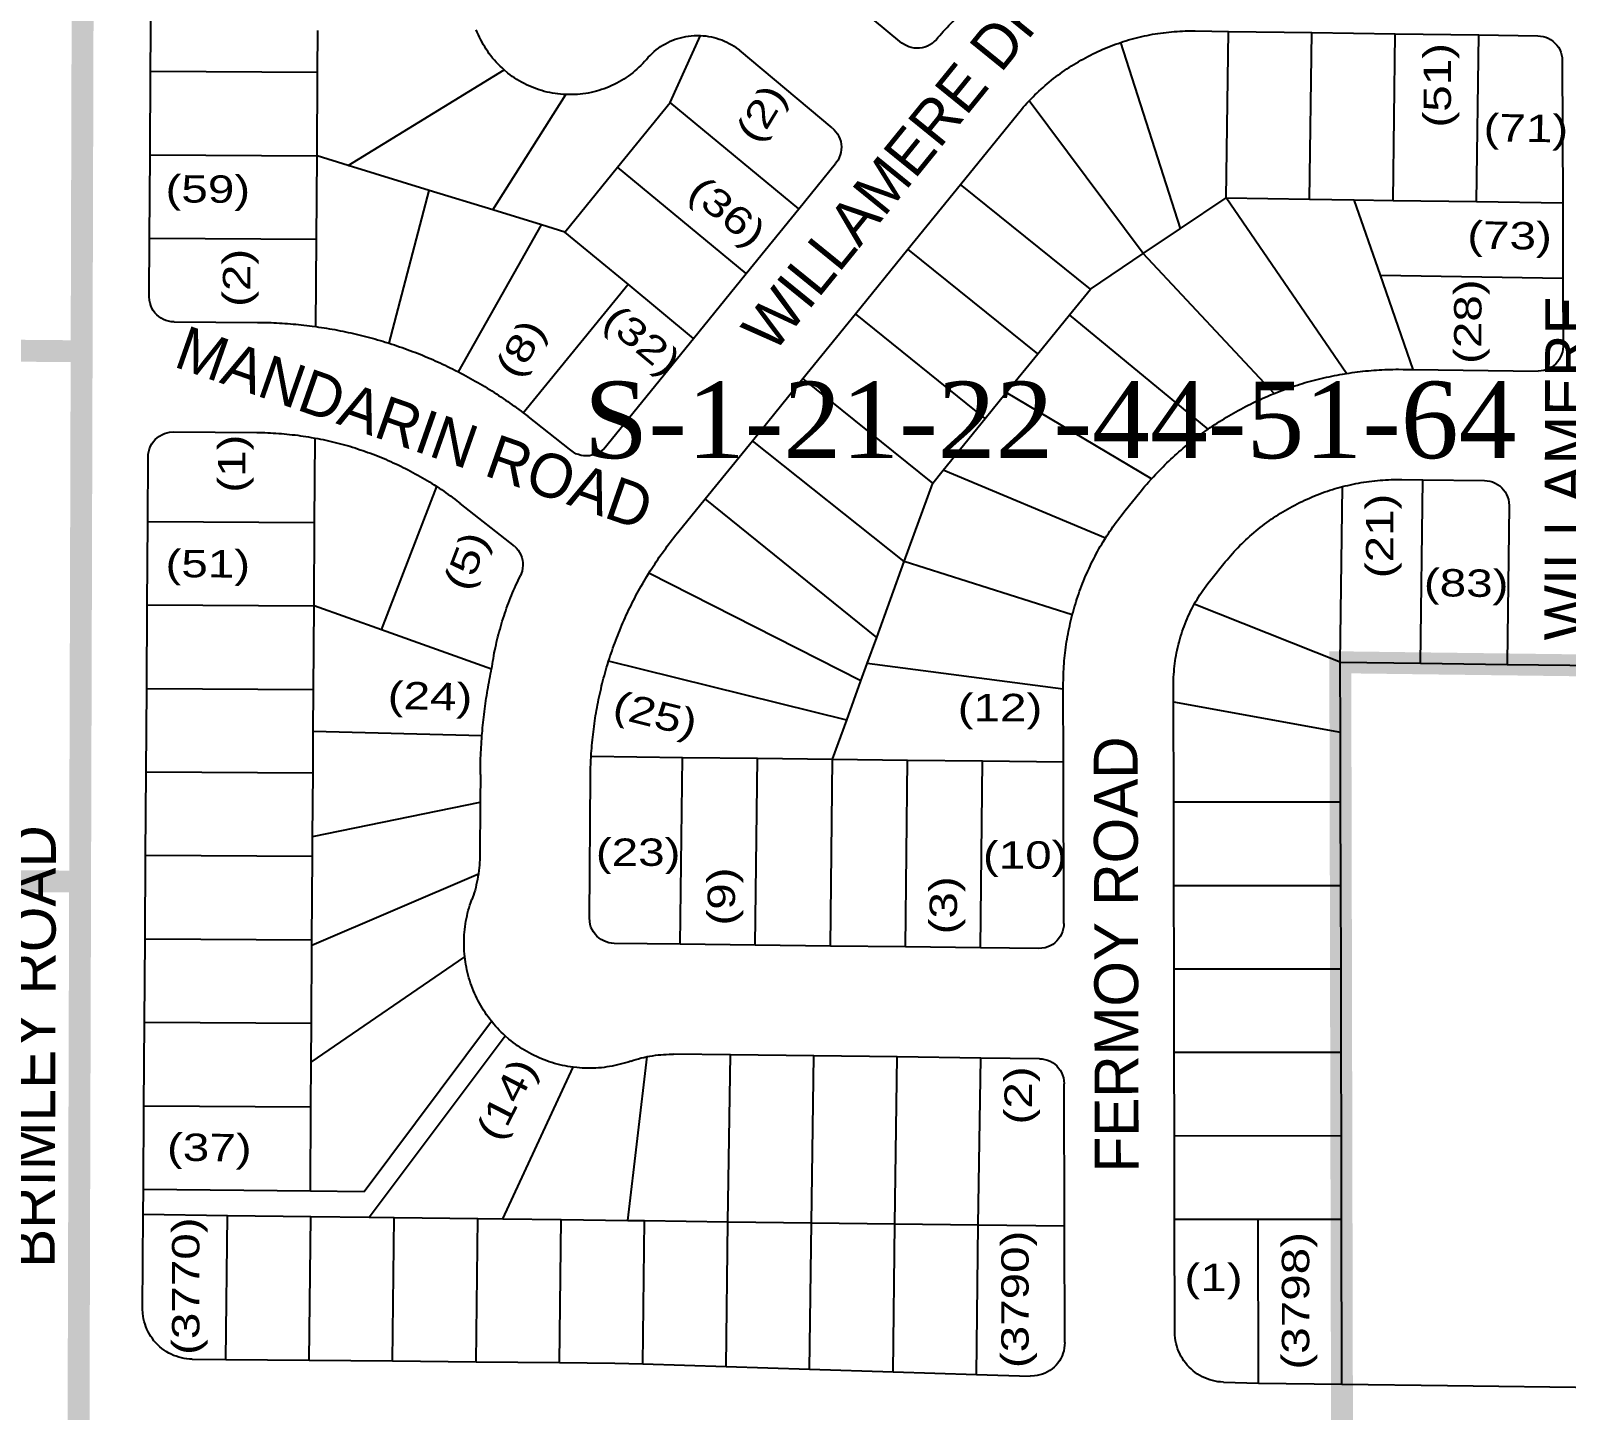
# Model space of a CAD drawing. Header units: millimetres. Extents: x 1745962 to 1749233, y 4525379 to 4529927.
# Drawn here: x 1746856.3 to 1747136.7, y 4527785.8 to 4528037.8 of the extents above; entities that cross this region are included whole.
import ezdxf
from ezdxf.enums import TextEntityAlignment as Align

# ---------------------------------------------------------------- set-up
doc = ezdxf.new("R2010")
doc.units = ezdxf.units.MM
doc.header["$LTSCALE"] = 10
doc.header["$MEASUREMENT"] = 0
for name, color, linetype in [('AROLL_ADDRESS', 44, 'Continuous'), ('AROLL_LOTS', 8, 'Continuous'), ('AROLL_ROADS', 7, 'Continuous'), ('ZONING_STANDARDS', 140, 'Continuous'), ('ZONING_ZONES', 140, 'Continuous')]:
    doc.layers.add(name, color=color, linetype=linetype)
doc.styles.add('DUTCH', font='dutcheb.ttf')
doc.styles.add('Univers Condensed', font='UNVR57W.TTF')
doc.styles.add('Univers Light Condensed', font='unvr47a.ttf')

msp = doc.modelspace()

# ---------------------------------------------------------------- linework, layer by layer
at = {"layer": 'AROLL_LOTS'}
for p, q in [((1747015.42, 4528035.53), (1746995.38, 4528052.09)), ((1746878.22, 4528030.38), (1746878.32, 4528045.63)), ((1746908.69, 4528030.18), (1746908.74, 4528037.81)), ((1747068.94, 4528037.74), (1747075.02, 4528037.66)), ((1747074.63, 4528007.24), (1747075.02, 4528037.66)), ((1747075.02, 4528037.66), (1747090.27, 4528037.44)), ((1746973.08, 4528024.66), (1746978.63, 4528036.9)), ((1747066.29, 4528001.65), (1747055.37, 4528035.64)), ((1747089.87, 4528007.02), (1747090.27, 4528037.44)), ((1747090.27, 4528037.44), (1747105.51, 4528037.22)), ((1747105.11, 4528006.79), (1747105.51, 4528037.22)), ((1747105.51, 4528037.22), (1747120.76, 4528037)), ((1747120.34, 4528006.56), (1747120.76, 4528037)), ((1747120.76, 4528037), (1747131.51, 4528036.85)), ((1747002.66, 4528020.02), (1746985.75, 4528034.23)), ((1747136.01, 4528032.3), (1747136.08, 4528006.32)), ((1746878.11, 4528015.13), (1746878.22, 4528030.38)), ((1746878.22, 4528030.38), (1746908.69, 4528030.18)), ((1746908.6, 4528014.94), (1746908.69, 4528030.18)), ((1746914.31, 4528013.17), (1746942.76, 4528030.63)), ((1746940.69, 4528005.06), (1746954.06, 4528026.11)), ((1746963.48, 4528012.84), (1746973.08, 4528024.66)), ((1746996.57, 4528005.24), (1746973.08, 4528024.66)), ((1747059.46, 4527997.06), (1747038.67, 4528024.99)), ((1747026.1, 4528009.7), (1747036.61, 4528022.64)), ((1746878.02, 4527999.89), (1746878.11, 4528015.13)), ((1746878.11, 4528015.13), (1746908.6, 4528014.94)), ((1746908.49, 4527999.69), (1746908.6, 4528014.94)), ((1746914.31, 4528013.17), (1746908.6, 4528014.94)), ((1746929.11, 4528008.62), (1746914.31, 4528013.17)), ((1746953.87, 4528001), (1746963.48, 4528012.84)), ((1746986.97, 4527993.41), (1746963.48, 4528012.84)), ((1746996.57, 4528005.24), (1747003.3, 4528013.52)), ((1747016.5, 4527997.88), (1747026.1, 4528009.7)), ((1747049.83, 4527990.59), (1747026.1, 4528009.7)), ((1746921.77, 4527980.7), (1746929.11, 4528008.62)), ((1746940.69, 4528005.06), (1746929.11, 4528008.62)), ((1747066.29, 4528001.65), (1747074.63, 4528007.24)), ((1747074.63, 4528007.24), (1747089.87, 4528007.02)), ((1747096.62, 4527975.19), (1747074.63, 4528007.24)), ((1747089.87, 4528007.02), (1747098, 4528006.9)), ((1747098, 4528006.9), (1747105.11, 4528006.79)), ((1747102.78, 4527993.15), (1747098, 4528006.9)), ((1747105.11, 4528006.79), (1747120.34, 4528006.56)), ((1746949.62, 4528002.31), (1746940.69, 4528005.06)), ((1746986.97, 4527993.41), (1746996.57, 4528005.24)), ((1747120.34, 4528006.56), (1747136.08, 4528006.32)), ((1747136.08, 4528006.32), (1747136.12, 4527992.61)), ((1746934.43, 4527975.46), (1746949.62, 4528002.31)), ((1746953.87, 4528001), (1746949.62, 4528002.31)), ((1747059.46, 4527997.06), (1747066.29, 4528001.65)), ((1746877.95, 4527989.21), (1746878.02, 4527999.89)), ((1746878.02, 4527999.89), (1746908.49, 4527999.69)), ((1746908.39, 4527983.73), (1746908.49, 4527999.69)), ((1746965.39, 4527991.48), (1746953.87, 4528001)), ((1747006.91, 4527986.07), (1747016.5, 4527997.88)), ((1747040.23, 4527978.77), (1747016.5, 4527997.88)), ((1747049.83, 4527990.59), (1747059.46, 4527997.06)), ((1747083.4, 4527971.53), (1747059.46, 4527997.06)), ((1746977.36, 4527981.58), (1746986.97, 4527993.41)), ((1747102.78, 4527993.15), (1747136.12, 4527992.61)), ((1747108.79, 4527975.91), (1747102.78, 4527993.15)), ((1747136.12, 4527992.61), (1747136.16, 4527980.12)), ((1746946.26, 4527967.99), (1746965.39, 4527991.48)), ((1746977.36, 4527981.58), (1746965.39, 4527991.48)), ((1747046, 4527985.86), (1747049.83, 4527990.59)), ((1746882.49, 4527984.6), (1746897.73, 4527984.51)), ((1746997.31, 4527974.25), (1747006.91, 4527986.07)), ((1747030.64, 4527966.95), (1747006.91, 4527986.07)), ((1747040.23, 4527978.77), (1747046, 4527985.86)), ((1747071.32, 4527965.02), (1747046, 4527985.86)), ((1746960.99, 4527961.41), (1746977.36, 4527981.58)), ((1747034.47, 4527971.68), (1747040.23, 4527978.77)), ((1747106.97, 4527975.93), (1747108.79, 4527975.91)), ((1747108.79, 4527975.91), (1747131.59, 4527975.61)), ((1746988.1, 4527962.9), (1746997.31, 4527974.25)), ((1747021.03, 4527955.14), (1746997.31, 4527974.25)), ((1747030.64, 4527966.95), (1747034.47, 4527971.68)), ((1747061.01, 4527955.96), (1747034.47, 4527971.68)), ((1746954.69, 4527961.34), (1746947.16, 4527967.3)), ((1747022.96, 4527957.5), (1747030.64, 4527966.95)), ((1746882.37, 4527964.49), (1746897.6, 4527964.39)), ((1746908.16, 4527947.97), (1746908.26, 4527963.39)), ((1746979.47, 4527952.26), (1746988.1, 4527962.9)), ((1747015.84, 4527940.82), (1746988.1, 4527962.9)), ((1746877.69, 4527948.17), (1746877.76, 4527959.95)), ((1747021.03, 4527955.14), (1747022.96, 4527957.5)), ((1747052.57, 4527945.09), (1747022.96, 4527957.5)), ((1746920.38, 4527928.33), (1746930.48, 4527954.51)), ((1747015.84, 4527940.82), (1747021.03, 4527955.14)), ((1747056.2, 4527950.17), (1747058.84, 4527953.43)), ((1747095.47, 4527922.43), (1747095.86, 4527954.51)), ((1747106.71, 4527955.82), (1747110.51, 4527955.77)), ((1747110.1, 4527922.24), (1747110.51, 4527955.77)), ((1747110.51, 4527955.77), (1747121.79, 4527955.62)), ((1746944.65, 4527943.64), (1746934.77, 4527951.45)), ((1746974.47, 4527946.11), (1746979.47, 4527952.26)), ((1747010.81, 4527926.97), (1746979.47, 4527952.26)), ((1747126.31, 4527950.99), (1747125.95, 4527922.34)), ((1746877.59, 4527932.92), (1746877.69, 4527948.17)), ((1746877.69, 4527948.17), (1746908.16, 4527947.97)), ((1746908.06, 4527932.73), (1746908.16, 4527947.97)), ((1747010.81, 4527926.97), (1747015.84, 4527940.82)), ((1747046.53, 4527931.1), (1747015.84, 4527940.82)), ((1747071.82, 4527937.5), (1747074.46, 4527940.75)), ((1747007.93, 4527919.05), (1746969.2, 4527938.69)), ((1746877.5, 4527917.67), (1746877.59, 4527932.92)), ((1746877.59, 4527932.92), (1746908.06, 4527932.73)), ((1746907.97, 4527917.48), (1746908.06, 4527932.73)), ((1746920.38, 4527928.33), (1746908.06, 4527932.73)), ((1747095.47, 4527922.43), (1747068.8, 4527933.02)), ((1746940.49, 4527921.16), (1746920.38, 4527928.33)), ((1747009.08, 4527922.22), (1747010.81, 4527926.97)), ((1747005.34, 4527911.88), (1746961.85, 4527922.62)), ((1747007.93, 4527919.05), (1747009.08, 4527922.22)), ((1747044.88, 4527917.49), (1747009.08, 4527922.22)), ((1747095.47, 4527922.43), (1747110.1, 4527922.24)), ((1747095.5, 4527909.68), (1747095.47, 4527922.43)), ((1747110.1, 4527922.24), (1747125.94, 4527922.04)), ((1747125.95, 4527922.34), (1747125.94, 4527922.04)), ((1747125.94, 4527922.04), (1747146.06, 4527921.78)), ((1746877.39, 4527902.43), (1746877.5, 4527917.67)), ((1746877.5, 4527917.67), (1746907.97, 4527917.48)), ((1746907.91, 4527909.82), (1746907.97, 4527917.48)), ((1747005.34, 4527911.88), (1747007.93, 4527919.05)), ((1747044.88, 4527917.49), (1747044.88, 4527918.17)), ((1747044.91, 4527904.23), (1747044.88, 4527917.49)), ((1747065, 4527915.22), (1747064.99, 4527918.22)), ((1747065, 4527915.22), (1747095.5, 4527909.68)), ((1747065.04, 4527896.93), (1747065, 4527915.22)), ((1747002.74, 4527904.73), (1747005.34, 4527911.88)), ((1746907.87, 4527902.23), (1746907.91, 4527909.82)), ((1746907.91, 4527909.82), (1746938.72, 4527909.07)), ((1747095.53, 4527896.93), (1747095.5, 4527909.68)), ((1746958.66, 4527905.26), (1746975.32, 4527905.06)), ((1746974.92, 4527870.94), (1746975.32, 4527905.06)), ((1746975.32, 4527905.06), (1746989.03, 4527904.89)), ((1746988.63, 4527870.78), (1746989.03, 4527904.89)), ((1746989.03, 4527904.89), (1747002.74, 4527904.73)), ((1747002.34, 4527870.61), (1747002.74, 4527904.73)), ((1747002.74, 4527904.73), (1747016.45, 4527904.57)), ((1747016.05, 4527870.43), (1747016.45, 4527904.57)), ((1747016.45, 4527904.57), (1747030.15, 4527904.4)), ((1747029.76, 4527870.27), (1747030.15, 4527904.4)), ((1747030.15, 4527904.4), (1747044.91, 4527904.23)), ((1747044.97, 4527874.72), (1747044.91, 4527904.23)), ((1746877.29, 4527887.18), (1746877.39, 4527902.43)), ((1746877.39, 4527902.43), (1746907.87, 4527902.23)), ((1746907.8, 4527890.59), (1746907.87, 4527902.23)), ((1746938.43, 4527901.94), (1746938.4, 4527896.88)), ((1746958.35, 4527875.7), (1746958.55, 4527901.77)), ((1746907.8, 4527890.59), (1746938.4, 4527896.88)), ((1746938.4, 4527896.88), (1746938.32, 4527886.87)), ((1747065.04, 4527896.93), (1747095.53, 4527896.93)), ((1747065.07, 4527881.69), (1747065.04, 4527896.93)), ((1747095.56, 4527881.69), (1747095.53, 4527896.93)), ((1746907.77, 4527886.99), (1746907.8, 4527890.59)), ((1746877.2, 4527871.94), (1746877.29, 4527887.18)), ((1746877.29, 4527887.18), (1746907.77, 4527886.99)), ((1746907.67, 4527871.74), (1746907.77, 4527886.99)), ((1746907.67, 4527870.76), (1746938.07, 4527883.77)), ((1747065.07, 4527881.69), (1747095.56, 4527881.69)), ((1747065.1, 4527866.45), (1747065.07, 4527881.69)), ((1747095.6, 4527866.45), (1747095.56, 4527881.69)), ((1746877.1, 4527856.69), (1746877.2, 4527871.94)), ((1746877.2, 4527871.94), (1746907.67, 4527871.74)), ((1746907.58, 4527856.49), (1746907.67, 4527870.76)), ((1746907.67, 4527870.76), (1746907.67, 4527871.74)), ((1746974.92, 4527870.94), (1746962.87, 4527871.09)), ((1746988.63, 4527870.78), (1746974.92, 4527870.94)), ((1747002.34, 4527870.61), (1746988.63, 4527870.78)), ((1747016.05, 4527870.43), (1747002.34, 4527870.61)), ((1747029.76, 4527870.27), (1747016.05, 4527870.43)), ((1747040.34, 4527870.14), (1747029.76, 4527870.27)), ((1746907.53, 4527849.4), (1746935.58, 4527868.66)), ((1747065.1, 4527866.45), (1747095.6, 4527866.45)), ((1747065.14, 4527851.21), (1747065.1, 4527866.45)), ((1747095.63, 4527851.22), (1747095.6, 4527866.45)), ((1746877, 4527841.43), (1746877.1, 4527856.69)), ((1746877.1, 4527856.69), (1746907.58, 4527856.49)), ((1746907.53, 4527849.4), (1746907.58, 4527856.49)), ((1746917.23, 4527825.8), (1746940.46, 4527856.86)), ((1746918.14, 4527821.09), (1746942.96, 4527854.2)), ((1746965.37, 4527820.49), (1746968.91, 4527850.4)), ((1746984.11, 4527850.72), (1746973.68, 4527850.84)), ((1746983.64, 4527820.26), (1746984.11, 4527850.72)), ((1746999.35, 4527850.53), (1746984.11, 4527850.72)), ((1746998.88, 4527820.06), (1746999.35, 4527850.53)), ((1747014.57, 4527850.34), (1746999.35, 4527850.53)), ((1747014.11, 4527819.86), (1747014.57, 4527850.34)), ((1747029.8, 4527850.15), (1747014.57, 4527850.34)), ((1747029.35, 4527819.68), (1747029.8, 4527850.15)), ((1747040.53, 4527850.03), (1747029.8, 4527850.15)), ((1747065.14, 4527851.21), (1747095.63, 4527851.22)), ((1747065.18, 4527835.96), (1747065.14, 4527851.21)), ((1747095.66, 4527835.98), (1747095.63, 4527851.22)), ((1746907.48, 4527841.24), (1746907.53, 4527849.4)), ((1746942.52, 4527820.78), (1746955.39, 4527848.47)), ((1747045.09, 4527819.48), (1747045.04, 4527845.46)), ((1746876.91, 4527826.18), (1746877, 4527841.43)), ((1746877, 4527841.43), (1746907.48, 4527841.24)), ((1746907.38, 4527825.89), (1746907.48, 4527841.24)), ((1747065.18, 4527835.96), (1747095.66, 4527835.98)), ((1747065.21, 4527820.73), (1747065.18, 4527835.96)), ((1747095.7, 4527820.75), (1747095.66, 4527835.98)), ((1746876.87, 4527821.62), (1746876.91, 4527826.18)), ((1746876.91, 4527826.18), (1746907.38, 4527825.89)), ((1746907.38, 4527825.89), (1746917.23, 4527825.8)), ((1746876.76, 4527804.37), (1746876.87, 4527821.62)), ((1746876.87, 4527821.62), (1746892.25, 4527821.42)), ((1746891.95, 4527795.1), (1746892.25, 4527821.42)), ((1746892.25, 4527821.42), (1746907.48, 4527821.22)), ((1746907.18, 4527794.95), (1746907.48, 4527821.22)), ((1746907.48, 4527821.22), (1746918.14, 4527821.09)), ((1746918.14, 4527821.09), (1746922.71, 4527821.03)), ((1746922.4, 4527794.82), (1746922.71, 4527821.03)), ((1746922.71, 4527821.03), (1746937.95, 4527820.83)), ((1746937.64, 4527794.68), (1746937.95, 4527820.83)), ((1746937.95, 4527820.83), (1746942.52, 4527820.78)), ((1746942.52, 4527820.78), (1746953.18, 4527820.65)), ((1746952.87, 4527794.53), (1746953.18, 4527820.65)), ((1746953.18, 4527820.65), (1746965.37, 4527820.49)), ((1746965.37, 4527820.49), (1746968.41, 4527820.45)), ((1746968.1, 4527794.29), (1746968.41, 4527820.45)), ((1746968.41, 4527820.45), (1746983.64, 4527820.26)), ((1746983.33, 4527793.81), (1746983.64, 4527820.26)), ((1746983.64, 4527820.26), (1746998.88, 4527820.06)), ((1746998.56, 4527793.33), (1746998.88, 4527820.06)), ((1746998.88, 4527820.06), (1747014.11, 4527819.86)), ((1747013.79, 4527792.85), (1747014.11, 4527819.86)), ((1747014.11, 4527819.86), (1747029.35, 4527819.68)), ((1747029.01, 4527792.38), (1747029.35, 4527819.68)), ((1747029.35, 4527819.68), (1747045.09, 4527819.48)), ((1747045.14, 4527798.18), (1747045.09, 4527819.48)), ((1747065.21, 4527820.73), (1747080.45, 4527820.74)), ((1747065.26, 4527800.08), (1747065.21, 4527820.73)), ((1747080.45, 4527820.74), (1747095.7, 4527820.75)), ((1747080.52, 4527790.76), (1747080.45, 4527820.74)), ((1747095.76, 4527790.56), (1747095.7, 4527820.75)), ((1746885.83, 4527795.15), (1746891.95, 4527795.1)), ((1746891.95, 4527795.1), (1746907.18, 4527794.95)), ((1746907.18, 4527794.95), (1746922.4, 4527794.82)), ((1746922.4, 4527794.82), (1746937.64, 4527794.68)), ((1746937.64, 4527794.68), (1746952.87, 4527794.53)), ((1746952.87, 4527794.53), (1746963, 4527794.45)), ((1746963, 4527794.45), (1746968.1, 4527794.29)), ((1746968.1, 4527794.29), (1746983.33, 4527793.81)), ((1746983.33, 4527793.81), (1746998.56, 4527793.33)), ((1746998.56, 4527793.33), (1747013.79, 4527792.85)), ((1747013.79, 4527792.85), (1747029.01, 4527792.38)), ((1747029.01, 4527792.38), (1747038.85, 4527792.07)), ((1747074.11, 4527790.96), (1747080.52, 4527790.76)), ((1747080.52, 4527790.76), (1747095.76, 4527790.56)), ((1747095.76, 4527790.56), (1747115.03, 4527790.32)), ((1747115.03, 4527790.32), (1747191.23, 4527789.34))]:
    msp.add_line(p, q, dxfattribs=at)
for points in [[(1747021.67, 4528036.13), (1747021.99, 4528036.51), (1747022.31, 4528036.89), (1747022.64, 4528037.27), (1747022.97, 4528037.64), (1747023.31, 4528038.02), (1747023.65, 4528038.38), (1747023.99, 4528038.75), (1747024.34, 4528039.11), (1747024.68, 4528039.47), (1747025.04, 4528039.83), (1747025.39, 4528040.18), (1747025.74, 4528040.53), (1747026.1, 4528040.88), (1747026.46, 4528041.22), (1747026.83, 4528041.56), (1747027.2, 4528041.9), (1747027.57, 4528042.23), (1747027.99, 4528042.62)], [(1746942.76, 4528030.63), (1746942.39, 4528030.97), (1746942.03, 4528031.31), (1746941.68, 4528031.67), (1746941.33, 4528032.03), (1746940.99, 4528032.41), (1746940.67, 4528032.79), (1746940.36, 4528033.18), (1746940.06, 4528033.58), (1746939.78, 4528033.99), (1746939.5, 4528034.4), (1746939.23, 4528034.83), (1746938.97, 4528035.25), (1746938.73, 4528035.7), (1746938.5, 4528036.13), (1746938.28, 4528036.59), (1746938.07, 4528037.04), (1746937.87, 4528037.5), (1746937.69, 4528037.96)], [(1747055.37, 4528035.64), (1747055.84, 4528035.79), (1747056.32, 4528035.95), (1747056.81, 4528036.09), (1747057.28, 4528036.22), (1747057.77, 4528036.35), (1747058.25, 4528036.49), (1747058.74, 4528036.61), (1747059.22, 4528036.72), (1747059.71, 4528036.83), (1747060.2, 4528036.93), (1747060.69, 4528037.03), (1747061.18, 4528037.12), (1747061.68, 4528037.2), (1747062.17, 4528037.28), (1747062.66, 4528037.35), (1747063.15, 4528037.42), (1747063.66, 4528037.48), (1747064.15, 4528037.53), (1747064.65, 4528037.58), (1747065.15, 4528037.62), (1747065.65, 4528037.66), (1747066.14, 4528037.69), (1747066.64, 4528037.71), (1747067.15, 4528037.73), (1747067.64, 4528037.74), (1747068.15, 4528037.74), (1747068.94, 4528037.74)], [(1746968.75, 4528032.54), (1746969.09, 4528032.92), (1746969.43, 4528033.28), (1746969.78, 4528033.63), (1746970.16, 4528033.97), (1746970.55, 4528034.28), (1746970.95, 4528034.58), (1746971.35, 4528034.87), (1746971.78, 4528035.14), (1746972.21, 4528035.38), (1746972.65, 4528035.62), (1746973.11, 4528035.84), (1746973.56, 4528036.03), (1746974.03, 4528036.21), (1746974.51, 4528036.37), (1746974.99, 4528036.5), (1746975.47, 4528036.62), (1746975.96, 4528036.72), (1746976.45, 4528036.8), (1746976.95, 4528036.85), (1746977.45, 4528036.9), (1746977.95, 4528036.91), (1746978.63, 4528036.9)], [(1746978.63, 4528036.9), (1746979.13, 4528036.87), (1746979.63, 4528036.82), (1746980.12, 4528036.75), (1746980.61, 4528036.65), (1746981.1, 4528036.54), (1746981.58, 4528036.41), (1746982.05, 4528036.25), (1746982.52, 4528036.09), (1746982.99, 4528035.89), (1746983.45, 4528035.68), (1746983.89, 4528035.45), (1746984.33, 4528035.21), (1746984.75, 4528034.95), (1746985.16, 4528034.67), (1746985.75, 4528034.23)], [(1747021.67, 4528036.13), (1747021.32, 4528035.78), (1747020.93, 4528035.46), (1747020.51, 4528035.18), (1747020.07, 4528034.95), (1747019.59, 4528034.78), (1747019.11, 4528034.65), (1747018.62, 4528034.58), (1747018.13, 4528034.57), (1747017.62, 4528034.61), (1747017.13, 4528034.7), (1747016.65, 4528034.84), (1747016.19, 4528035.05), (1747015.42, 4528035.53)], [(1747038.67, 4528024.99), (1747039.01, 4528025.35), (1747039.36, 4528025.7), (1747039.71, 4528026.06), (1747040.07, 4528026.4), (1747040.44, 4528026.75), (1747040.81, 4528027.09), (1747041.18, 4528027.42), (1747041.56, 4528027.75), (1747041.93, 4528028.08), (1747042.31, 4528028.4), (1747042.71, 4528028.72), (1747043.09, 4528029.03), (1747043.49, 4528029.33), (1747043.89, 4528029.64), (1747044.3, 4528029.93), (1747044.7, 4528030.22), (1747045.1, 4528030.51), (1747045.52, 4528030.8), (1747045.94, 4528031.07), (1747046.36, 4528031.34), (1747046.79, 4528031.61), (1747047.21, 4528031.86), (1747047.64, 4528032.12), (1747048.07, 4528032.37), (1747048.5, 4528032.61), (1747048.94, 4528032.85), (1747049.38, 4528033.09), (1747049.83, 4528033.32), (1747050.28, 4528033.55), (1747050.73, 4528033.76), (1747051.17, 4528033.97), (1747051.64, 4528034.18), (1747052.09, 4528034.39), (1747052.56, 4528034.58), (1747053.01, 4528034.77), (1747053.48, 4528034.95), (1747053.94, 4528035.13), (1747054.42, 4528035.31), (1747054.89, 4528035.47), (1747055.37, 4528035.64)], [(1747131.51, 4528036.85), (1747132, 4528036.81), (1747132.5, 4528036.72), (1747132.98, 4528036.58), (1747133.44, 4528036.39), (1747133.88, 4528036.15), (1747134.28, 4528035.86), (1747134.66, 4528035.53), (1747135, 4528035.16), (1747135.29, 4528034.75), (1747135.53, 4528034.32), (1747135.74, 4528033.86), (1747135.88, 4528033.39), (1747135.98, 4528032.89), (1747136.01, 4528032.3)], [(1746968.75, 4528032.54), (1746968.43, 4528032.16), (1746968.09, 4528031.79), (1746967.74, 4528031.44), (1746967.38, 4528031.09), (1746967.01, 4528030.75), (1746966.64, 4528030.42), (1746966.25, 4528030.1), (1746965.86, 4528029.79), (1746965.45, 4528029.5), (1746965.04, 4528029.22), (1746964.62, 4528028.94), (1746964.19, 4528028.68), (1746963.77, 4528028.43), (1746963.33, 4528028.19), (1746962.88, 4528027.96), (1746962.43, 4528027.75), (1746961.97, 4528027.55), (1746961.51, 4528027.35), (1746961.04, 4528027.19), (1746960.57, 4528027.02), (1746960.09, 4528026.87), (1746959.61, 4528026.73), (1746959.13, 4528026.61), (1746958.64, 4528026.5), (1746958.14, 4528026.4), (1746957.66, 4528026.31), (1746957.16, 4528026.24), (1746956.67, 4528026.19), (1746956.17, 4528026.14), (1746955.67, 4528026.11), (1746955.17, 4528026.1), (1746954.67, 4528026.1), (1746954.06, 4528026.11)], [(1746954.06, 4528026.11), (1746953.57, 4528026.13), (1746953.07, 4528026.17), (1746952.57, 4528026.23), (1746952.07, 4528026.31), (1746951.58, 4528026.38), (1746951.09, 4528026.47), (1746950.6, 4528026.58), (1746950.11, 4528026.7), (1746949.63, 4528026.84), (1746949.16, 4528026.99), (1746948.68, 4528027.15), (1746948.22, 4528027.32), (1746947.76, 4528027.51), (1746947.3, 4528027.72), (1746946.84, 4528027.92), (1746946.4, 4528028.15), (1746945.95, 4528028.38), (1746945.52, 4528028.63), (1746945.1, 4528028.89), (1746944.68, 4528029.17), (1746944.26, 4528029.44), (1746943.86, 4528029.74), (1746943.47, 4528030.05), (1746942.76, 4528030.63)], [(1747036.61, 4528022.64), (1747036.93, 4528023.03), (1747037.25, 4528023.41), (1747037.57, 4528023.79), (1747037.91, 4528024.17), (1747038.24, 4528024.53), (1747038.67, 4528024.99)], [(1747002.66, 4528020.02), (1747003.02, 4528019.69), (1747003.36, 4528019.32), (1747003.65, 4528018.92), (1747003.89, 4528018.48), (1747004.09, 4528018.02), (1747004.23, 4528017.54), (1747004.33, 4528017.05), (1747004.36, 4528016.55), (1747004.34, 4528016.05), (1747004.27, 4528015.55), (1747004.15, 4528015.08), (1747003.97, 4528014.61), (1747003.74, 4528014.16), (1747003.3, 4528013.52)], [(1746882.49, 4527984.6), (1746881.99, 4527984.63), (1746881.5, 4527984.72), (1746881.02, 4527984.86), (1746880.56, 4527985.05), (1746880.12, 4527985.29), (1746879.71, 4527985.57), (1746879.33, 4527985.9), (1746878.99, 4527986.27), (1746878.7, 4527986.67), (1746878.45, 4527987.11), (1746878.24, 4527987.57), (1746878.1, 4527988.04), (1746878, 4527988.52), (1746877.95, 4527989.21)], [(1746897.73, 4527984.51), (1746898.23, 4527984.5), (1746898.73, 4527984.49), (1746899.23, 4527984.48), (1746899.73, 4527984.46), (1746900.23, 4527984.46), (1746900.73, 4527984.44), (1746901.23, 4527984.41), (1746901.73, 4527984.38), (1746902.23, 4527984.35), (1746902.72, 4527984.32), (1746903.22, 4527984.28), (1746903.73, 4527984.25), (1746904.23, 4527984.2), (1746904.72, 4527984.16), (1746905.21, 4527984.11), (1746905.71, 4527984.06), (1746906.21, 4527984.01), (1746906.71, 4527983.95), (1746907.21, 4527983.89), (1746907.7, 4527983.82), (1746908.39, 4527983.73)], [(1746908.39, 4527983.73), (1746908.89, 4527983.66), (1746909.39, 4527983.59), (1746909.88, 4527983.51), (1746910.36, 4527983.44), (1746910.86, 4527983.35), (1746911.36, 4527983.26), (1746911.84, 4527983.18), (1746912.34, 4527983.08), (1746912.83, 4527982.99), (1746913.32, 4527982.9), (1746913.81, 4527982.8), (1746914.3, 4527982.69), (1746914.79, 4527982.58), (1746915.28, 4527982.46), (1746915.76, 4527982.36), (1746916.24, 4527982.24), (1746916.73, 4527982.13), (1746917.22, 4527982), (1746917.7, 4527981.88), (1746918.19, 4527981.75), (1746918.67, 4527981.62), (1746919.15, 4527981.48), (1746919.63, 4527981.34), (1746920.11, 4527981.2), (1746920.59, 4527981.07), (1746921.07, 4527980.92), (1746921.77, 4527980.7)], [(1746921.77, 4527980.7), (1746922.24, 4527980.54), (1746922.72, 4527980.4), (1746923.19, 4527980.24), (1746923.66, 4527980.07), (1746924.14, 4527979.9), (1746924.61, 4527979.74), (1746925.08, 4527979.57), (1746925.55, 4527979.39), (1746926.02, 4527979.21), (1746926.48, 4527979.04), (1746926.94, 4527978.86), (1746927.41, 4527978.68), (1746927.88, 4527978.49), (1746928.34, 4527978.29), (1746928.8, 4527978.1), (1746929.25, 4527977.91), (1746929.72, 4527977.71), (1746930.18, 4527977.5), (1746930.63, 4527977.3), (1746931.09, 4527977.1), (1746931.53, 4527976.88), (1746931.99, 4527976.67), (1746932.44, 4527976.46), (1746932.89, 4527976.23), (1746933.34, 4527976.01), (1746933.79, 4527975.78), (1746934.43, 4527975.46)], [(1747136.16, 4527980.12), (1747136.13, 4527979.63), (1747136.04, 4527979.13), (1747135.89, 4527978.65), (1747135.7, 4527978.19), (1747135.46, 4527977.75), (1747135.17, 4527977.35), (1747134.8, 4527976.93)], [(1747096.62, 4527975.19), (1747097.11, 4527975.26), (1747097.61, 4527975.34), (1747098.11, 4527975.4), (1747098.6, 4527975.47), (1747099.1, 4527975.52), (1747099.6, 4527975.59), (1747100.09, 4527975.63), (1747100.59, 4527975.68), (1747101.09, 4527975.72), (1747101.58, 4527975.77), (1747102.08, 4527975.8), (1747102.59, 4527975.83), (1747103.08, 4527975.86), (1747103.58, 4527975.88), (1747104.08, 4527975.9), (1747104.58, 4527975.91), (1747105.08, 4527975.93), (1747105.58, 4527975.94), (1747106.09, 4527975.94), (1747106.97, 4527975.93)], [(1747134.8, 4527976.93), (1747134.43, 4527976.6), (1747134.02, 4527976.31), (1747133.58, 4527976.07), (1747133.12, 4527975.88), (1747132.64, 4527975.74), (1747132.15, 4527975.65), (1747131.59, 4527975.61)], [(1746934.43, 4527975.46), (1746934.88, 4527975.23), (1746935.32, 4527974.99), (1746935.76, 4527974.75), (1746936.2, 4527974.51), (1746936.64, 4527974.27), (1746937.08, 4527974.03), (1746937.51, 4527973.78), (1746937.94, 4527973.53), (1746938.37, 4527973.28), (1746938.81, 4527973.02), (1746939.23, 4527972.77), (1746939.66, 4527972.51), (1746940.08, 4527972.24), (1746940.51, 4527971.98), (1746940.93, 4527971.71), (1746941.35, 4527971.44), (1746941.77, 4527971.16), (1746942.18, 4527970.89), (1746942.6, 4527970.61), (1746943.02, 4527970.32), (1746943.42, 4527970.05), (1746943.83, 4527969.76), (1746944.25, 4527969.47), (1746944.65, 4527969.18), (1746945.05, 4527968.89), (1746945.46, 4527968.59), (1746945.86, 4527968.29), (1746946.26, 4527967.99)], [(1747083.4, 4527971.53), (1747083.86, 4527971.72), (1747084.33, 4527971.9), (1747084.79, 4527972.08), (1747085.26, 4527972.25), (1747085.73, 4527972.42), (1747086.21, 4527972.58), (1747086.67, 4527972.74), (1747087.15, 4527972.91), (1747087.63, 4527973.05), (1747088.11, 4527973.21), (1747088.58, 4527973.35), (1747089.07, 4527973.5), (1747089.55, 4527973.63), (1747090.03, 4527973.76), (1747090.51, 4527973.9), (1747090.99, 4527974.02), (1747091.48, 4527974.15), (1747091.96, 4527974.26), (1747092.45, 4527974.38), (1747092.94, 4527974.49), (1747093.43, 4527974.59), (1747093.92, 4527974.69), (1747094.4, 4527974.79), (1747094.9, 4527974.89), (1747095.39, 4527974.98), (1747095.88, 4527975.07), (1747096.62, 4527975.19)], [(1747071.32, 4527965.02), (1747071.73, 4527965.3), (1747072.15, 4527965.58), (1747072.57, 4527965.85), (1747072.99, 4527966.12), (1747073.41, 4527966.4), (1747073.83, 4527966.67), (1747074.25, 4527966.92), (1747074.68, 4527967.19), (1747075.11, 4527967.44), (1747075.54, 4527967.7), (1747075.97, 4527967.95), (1747076.41, 4527968.19), (1747076.84, 4527968.43), (1747077.28, 4527968.67), (1747077.73, 4527968.91), (1747078.17, 4527969.14), (1747078.62, 4527969.37), (1747079.07, 4527969.59), (1747079.51, 4527969.81), (1747079.97, 4527970.03), (1747080.41, 4527970.25), (1747080.87, 4527970.45), (1747081.32, 4527970.65), (1747081.78, 4527970.86), (1747082.24, 4527971.05), (1747082.7, 4527971.25), (1747083.4, 4527971.53)], [(1746946.26, 4527967.99), (1746946.66, 4527967.69), (1746947.16, 4527967.3)], [(1747061.01, 4527955.96), (1747061.36, 4527956.32), (1747061.69, 4527956.7), (1747062.03, 4527957.05), (1747062.39, 4527957.41), (1747062.74, 4527957.78), (1747063.09, 4527958.13), (1747063.44, 4527958.48), (1747063.8, 4527958.83), (1747064.16, 4527959.18), (1747064.53, 4527959.51), (1747064.89, 4527959.86), (1747065.26, 4527960.2), (1747065.64, 4527960.53), (1747066.01, 4527960.85), (1747066.39, 4527961.19), (1747066.77, 4527961.51), (1747067.15, 4527961.83), (1747067.53, 4527962.15), (1747067.92, 4527962.47), (1747068.31, 4527962.78), (1747068.71, 4527963.08), (1747069.1, 4527963.39), (1747069.5, 4527963.7), (1747069.9, 4527963.99), (1747070.31, 4527964.28), (1747070.71, 4527964.58), (1747071.32, 4527965.02)], [(1746877.76, 4527959.95), (1746877.79, 4527960.45), (1746877.88, 4527960.94), (1746878.01, 4527961.42), (1746878.21, 4527961.88), (1746878.45, 4527962.32), (1746878.73, 4527962.73), (1746879.06, 4527963.11), (1746879.43, 4527963.45), (1746879.83, 4527963.74), (1746880.27, 4527964), (1746880.72, 4527964.2), (1746881.19, 4527964.35), (1746881.68, 4527964.45), (1746882.37, 4527964.49)], [(1746897.6, 4527964.39), (1746898.1, 4527964.38), (1746898.6, 4527964.38), (1746899.1, 4527964.37), (1746899.6, 4527964.35), (1746900.1, 4527964.33), (1746900.6, 4527964.3), (1746901.1, 4527964.27), (1746901.6, 4527964.23), (1746902.1, 4527964.2), (1746902.6, 4527964.15), (1746903.1, 4527964.11), (1746903.59, 4527964.06), (1746904.09, 4527964), (1746904.58, 4527963.94), (1746905.08, 4527963.88), (1746905.57, 4527963.81), (1746906.07, 4527963.74), (1746906.56, 4527963.67), (1746907.06, 4527963.59), (1746907.55, 4527963.51), (1746908.26, 4527963.39)], [(1746908.26, 4527963.39), (1746908.75, 4527963.29), (1746909.24, 4527963.2), (1746909.74, 4527963.1), (1746910.22, 4527962.99), (1746910.7, 4527962.88), (1746911.19, 4527962.77), (1746911.68, 4527962.65), (1746912.17, 4527962.53), (1746912.65, 4527962.41), (1746913.14, 4527962.28), (1746913.62, 4527962.14), (1746914.1, 4527962), (1746914.58, 4527961.87), (1746915.06, 4527961.73), (1746915.54, 4527961.58), (1746916.01, 4527961.42), (1746916.48, 4527961.26), (1746916.96, 4527961.11), (1746917.43, 4527960.94), (1746917.9, 4527960.77), (1746918.37, 4527960.6), (1746918.84, 4527960.43), (1746919.31, 4527960.25), (1746919.77, 4527960.07), (1746920.23, 4527959.88), (1746920.7, 4527959.68), (1746921.16, 4527959.5), (1746921.62, 4527959.29), (1746922.07, 4527959.09), (1746922.53, 4527958.88), (1746922.98, 4527958.68), (1746923.44, 4527958.47), (1746923.88, 4527958.24), (1746924.34, 4527958.03), (1746924.78, 4527957.8), (1746925.22, 4527957.58), (1746925.68, 4527957.34), (1746926.12, 4527957.11), (1746926.55, 4527956.87), (1746926.99, 4527956.63), (1746927.42, 4527956.38), (1746927.85, 4527956.13), (1746928.29, 4527955.88), (1746928.72, 4527955.62), (1746929.14, 4527955.36), (1746929.56, 4527955.1), (1746929.99, 4527954.83), (1746930.48, 4527954.51)], [(1746960.99, 4527961.41), (1746960.61, 4527961.09), (1746960.2, 4527960.8), (1746959.76, 4527960.56), (1746959.3, 4527960.38), (1746958.81, 4527960.23), (1746958.33, 4527960.15), (1746957.83, 4527960.12), (1746957.33, 4527960.14), (1746956.83, 4527960.22), (1746956.35, 4527960.36), (1746955.89, 4527960.53), (1746955.44, 4527960.78), (1746954.69, 4527961.34)], [(1746930.48, 4527954.51), (1746930.91, 4527954.23), (1746931.32, 4527953.96), (1746931.73, 4527953.68), (1746932.15, 4527953.4), (1746932.56, 4527953.1), (1746932.96, 4527952.81), (1746933.36, 4527952.52), (1746933.76, 4527952.22), (1746934.16, 4527951.92), (1746934.77, 4527951.45)], [(1747058.84, 4527953.43), (1747059.16, 4527953.82), (1747059.48, 4527954.2), (1747059.8, 4527954.58), (1747060.13, 4527954.96), (1747060.46, 4527955.34), (1747061.01, 4527955.96)], [(1747074.46, 4527940.75), (1747074.78, 4527941.14), (1747075.1, 4527941.52), (1747075.43, 4527941.9), (1747075.76, 4527942.27), (1747076.09, 4527942.65), (1747076.44, 4527943.01), (1747076.78, 4527943.36), (1747077.13, 4527943.73), (1747077.48, 4527944.08), (1747077.84, 4527944.43), (1747078.21, 4527944.77), (1747078.58, 4527945.11), (1747078.94, 4527945.45), (1747079.32, 4527945.78), (1747079.7, 4527946.1), (1747080.08, 4527946.42), (1747080.47, 4527946.74), (1747080.85, 4527947.05), (1747081.25, 4527947.36), (1747081.65, 4527947.66), (1747082.06, 4527947.96), (1747082.46, 4527948.25), (1747082.87, 4527948.54), (1747083.28, 4527948.82), (1747083.7, 4527949.1), (1747084.12, 4527949.37), (1747084.54, 4527949.64), (1747084.96, 4527949.9), (1747085.39, 4527950.16), (1747085.82, 4527950.41), (1747086.27, 4527950.66), (1747086.7, 4527950.9), (1747087.14, 4527951.13), (1747087.58, 4527951.36), (1747088.03, 4527951.59), (1747088.48, 4527951.81), (1747088.93, 4527952.02), (1747089.39, 4527952.22), (1747089.84, 4527952.43), (1747090.3, 4527952.63), (1747090.77, 4527952.82), (1747091.24, 4527953), (1747091.7, 4527953.18), (1747092.16, 4527953.36), (1747092.63, 4527953.53), (1747093.11, 4527953.69), (1747093.58, 4527953.84), (1747094.06, 4527954), (1747094.54, 4527954.14), (1747095.02, 4527954.27), (1747095.86, 4527954.51)], [(1747095.86, 4527954.51), (1747096.34, 4527954.63), (1747096.82, 4527954.74), (1747097.31, 4527954.85), (1747097.8, 4527954.96), (1747098.29, 4527955.06), (1747098.78, 4527955.15), (1747099.27, 4527955.24), (1747099.77, 4527955.33), (1747100.26, 4527955.39), (1747100.76, 4527955.47), (1747101.25, 4527955.52), (1747101.76, 4527955.59), (1747102.25, 4527955.63), (1747102.75, 4527955.68), (1747103.24, 4527955.72), (1747103.74, 4527955.76), (1747104.24, 4527955.78), (1747104.74, 4527955.8), (1747105.24, 4527955.81), (1747105.74, 4527955.82), (1747106.71, 4527955.82)], [(1747121.79, 4527955.62), (1747122.29, 4527955.59), (1747122.78, 4527955.5), (1747123.26, 4527955.36), (1747123.72, 4527955.17), (1747124.16, 4527954.92), (1747124.57, 4527954.64), (1747124.94, 4527954.31), (1747125.27, 4527953.94), (1747125.57, 4527953.53), (1747125.82, 4527953.1), (1747126.02, 4527952.64), (1747126.17, 4527952.16), (1747126.27, 4527951.67), (1747126.31, 4527950.99)], [(1747052.57, 4527945.09), (1747052.84, 4527945.52), (1747053.11, 4527945.94), (1747053.38, 4527946.36), (1747053.67, 4527946.77), (1747053.95, 4527947.18), (1747054.24, 4527947.59), (1747054.53, 4527947.99), (1747054.82, 4527948.4), (1747055.13, 4527948.8), (1747055.43, 4527949.2), (1747055.74, 4527949.58), (1747056.2, 4527950.17)], [(1746969.2, 4527938.69), (1746969.46, 4527939.11), (1746969.72, 4527939.53), (1746970, 4527939.94), (1746970.27, 4527940.36), (1746970.54, 4527940.78), (1746970.83, 4527941.2), (1746971.1, 4527941.61), (1746971.39, 4527942.03), (1746971.68, 4527942.43), (1746971.98, 4527942.84), (1746972.27, 4527943.24), (1746972.56, 4527943.65), (1746972.87, 4527944.05), (1746973.17, 4527944.45), (1746973.47, 4527944.85), (1746973.78, 4527945.23), (1746974.09, 4527945.63), (1746974.47, 4527946.11)], [(1747046.53, 4527931.1), (1747046.66, 4527931.59), (1747046.8, 4527932.07), (1747046.94, 4527932.55), (1747047.08, 4527933.03), (1747047.22, 4527933.51), (1747047.38, 4527933.98), (1747047.54, 4527934.45), (1747047.7, 4527934.93), (1747047.87, 4527935.4), (1747048.03, 4527935.87), (1747048.21, 4527936.34), (1747048.39, 4527936.8), (1747048.58, 4527937.26), (1747048.77, 4527937.73), (1747048.96, 4527938.19), (1747049.16, 4527938.65), (1747049.36, 4527939.1), (1747049.58, 4527939.56), (1747049.79, 4527940.01), (1747050, 4527940.46), (1747050.22, 4527940.91), (1747050.45, 4527941.35), (1747050.68, 4527941.8), (1747050.91, 4527942.24), (1747051.15, 4527942.68), (1747051.39, 4527943.12), (1747051.64, 4527943.56), (1747051.89, 4527943.98), (1747052.15, 4527944.41), (1747052.57, 4527945.09)], [(1746944.65, 4527943.64), (1746945, 4527943.29), (1746945.32, 4527942.91), (1746945.59, 4527942.49), (1746945.81, 4527942.04), (1746945.98, 4527941.57), (1746946.1, 4527941.08), (1746946.17, 4527940.59), (1746946.18, 4527940.09), (1746946.14, 4527939.59), (1746946.05, 4527939.1), (1746945.76, 4527938.28)], [(1746940.49, 4527921.16), (1746940.56, 4527921.66), (1746940.64, 4527922.15), (1746940.72, 4527922.65), (1746940.8, 4527923.14), (1746940.89, 4527923.63), (1746940.98, 4527924.13), (1746941.08, 4527924.61), (1746941.18, 4527925.1), (1746941.29, 4527925.59), (1746941.4, 4527926.08), (1746941.52, 4527926.57), (1746941.64, 4527927.05), (1746941.76, 4527927.53), (1746941.89, 4527928.01), (1746942.02, 4527928.5), (1746942.16, 4527928.98), (1746942.29, 4527929.46), (1746942.44, 4527929.94), (1746942.59, 4527930.41), (1746942.75, 4527930.89), (1746942.91, 4527931.36), (1746943.06, 4527931.84), (1746943.23, 4527932.31), (1746943.4, 4527932.78), (1746943.58, 4527933.25), (1746943.75, 4527933.72), (1746943.94, 4527934.18), (1746944.13, 4527934.65), (1746944.31, 4527935.12), (1746944.51, 4527935.57), (1746944.71, 4527936.03), (1746944.92, 4527936.49), (1746945.12, 4527936.94), (1746945.33, 4527937.39), (1746945.76, 4527938.28)], [(1746961.85, 4527922.62), (1746962, 4527923.1), (1746962.15, 4527923.58), (1746962.31, 4527924.05), (1746962.47, 4527924.52), (1746962.64, 4527925), (1746962.8, 4527925.47), (1746962.98, 4527925.94), (1746963.16, 4527926.41), (1746963.33, 4527926.87), (1746963.51, 4527927.34), (1746963.69, 4527927.8), (1746963.88, 4527928.26), (1746964.08, 4527928.73), (1746964.27, 4527929.19), (1746964.47, 4527929.64), (1746964.67, 4527930.1), (1746964.88, 4527930.56), (1746965.08, 4527931.01), (1746965.3, 4527931.47), (1746965.51, 4527931.92), (1746965.72, 4527932.37), (1746965.94, 4527932.82), (1746966.17, 4527933.27), (1746966.39, 4527933.72), (1746966.62, 4527934.16), (1746966.85, 4527934.6), (1746967.09, 4527935.04), (1746967.33, 4527935.48), (1746967.58, 4527935.91), (1746967.82, 4527936.35), (1746968.07, 4527936.79), (1746968.32, 4527937.22), (1746968.58, 4527937.65), (1746968.82, 4527938.08), (1746969.2, 4527938.69)], [(1747068.8, 4527933.02), (1747069.04, 4527933.46), (1747069.3, 4527933.89), (1747069.56, 4527934.32), (1747069.83, 4527934.74), (1747070.09, 4527935.16), (1747070.38, 4527935.57), (1747070.66, 4527935.99), (1747070.96, 4527936.39), (1747071.26, 4527936.79), (1747071.82, 4527937.5)], [(1747044.88, 4527918.17), (1747044.88, 4527918.67), (1747044.89, 4527919.17), (1747044.9, 4527919.67), (1747044.92, 4527920.18), (1747044.94, 4527920.68), (1747044.96, 4527921.17), (1747045, 4527921.67), (1747045.03, 4527922.18), (1747045.07, 4527922.67), (1747045.11, 4527923.17), (1747045.16, 4527923.66), (1747045.22, 4527924.16), (1747045.28, 4527924.66), (1747045.34, 4527925.16), (1747045.42, 4527925.65), (1747045.49, 4527926.15), (1747045.57, 4527926.64), (1747045.66, 4527927.13), (1747045.75, 4527927.62), (1747045.84, 4527928.11), (1747045.94, 4527928.6), (1747046.05, 4527929.09), (1747046.16, 4527929.57), (1747046.27, 4527930.06), (1747046.39, 4527930.55), (1747046.53, 4527931.1)], [(1747064.99, 4527918.22), (1747065, 4527918.72), (1747065.01, 4527919.22), (1747065.03, 4527919.72), (1747065.06, 4527920.22), (1747065.1, 4527920.72), (1747065.13, 4527921.21), (1747065.19, 4527921.72), (1747065.25, 4527922.21), (1747065.32, 4527922.7), (1747065.39, 4527923.19), (1747065.47, 4527923.69), (1747065.58, 4527924.18), (1747065.67, 4527924.67), (1747065.78, 4527925.16), (1747065.89, 4527925.65), (1747066.02, 4527926.13), (1747066.15, 4527926.61), (1747066.3, 4527927.09), (1747066.45, 4527927.57), (1747066.6, 4527928.04), (1747066.76, 4527928.52), (1747066.94, 4527928.99), (1747067.12, 4527929.45), (1747067.3, 4527929.92), (1747067.5, 4527930.38), (1747067.7, 4527930.83), (1747067.91, 4527931.29), (1747068.13, 4527931.74), (1747068.35, 4527932.19), (1747068.8, 4527933.02)], [(1746958.66, 4527905.26), (1746958.69, 4527905.75), (1746958.72, 4527906.25), (1746958.76, 4527906.75), (1746958.8, 4527907.25), (1746958.85, 4527907.74), (1746958.9, 4527908.24), (1746958.95, 4527908.74), (1746959, 4527909.24), (1746959.06, 4527909.73), (1746959.12, 4527910.23), (1746959.19, 4527910.73), (1746959.26, 4527911.22), (1746959.33, 4527911.72), (1746959.4, 4527912.21), (1746959.48, 4527912.71), (1746959.56, 4527913.2), (1746959.65, 4527913.69), (1746959.74, 4527914.18), (1746959.83, 4527914.67), (1746959.93, 4527915.17), (1746960.03, 4527915.65), (1746960.13, 4527916.14), (1746960.24, 4527916.63), (1746960.35, 4527917.12), (1746960.46, 4527917.61), (1746960.58, 4527918.1), (1746960.7, 4527918.58), (1746960.82, 4527919.06), (1746960.94, 4527919.54), (1746961.08, 4527920.02), (1746961.21, 4527920.51), (1746961.35, 4527920.99), (1746961.49, 4527921.47), (1746961.64, 4527921.95), (1746961.85, 4527922.62)], [(1746938.72, 4527909.07), (1746938.75, 4527909.43), (1746938.8, 4527909.93), (1746938.84, 4527910.43), (1746938.88, 4527910.92), (1746938.93, 4527911.41), (1746938.99, 4527911.92), (1746939.04, 4527912.42), (1746939.1, 4527912.91), (1746939.16, 4527913.41), (1746939.23, 4527913.9), (1746939.29, 4527914.4), (1746939.36, 4527914.89), (1746939.44, 4527915.38), (1746939.51, 4527915.88), (1746939.59, 4527916.37), (1746939.67, 4527916.87), (1746939.75, 4527917.36), (1746939.84, 4527917.85), (1746939.93, 4527918.35), (1746940.02, 4527918.84), (1746940.11, 4527919.33), (1746940.21, 4527919.82), (1746940.31, 4527920.31), (1746940.41, 4527920.8), (1746940.49, 4527921.16)], [(1746938.43, 4527901.94), (1746938.44, 4527902.44), (1746938.44, 4527902.94), (1746938.45, 4527903.44), (1746938.45, 4527903.94), (1746938.47, 4527904.44), (1746938.48, 4527904.94), (1746938.5, 4527905.43), (1746938.53, 4527905.94), (1746938.55, 4527906.43), (1746938.58, 4527906.93), (1746938.61, 4527907.43), (1746938.64, 4527907.94), (1746938.67, 4527908.43), (1746938.72, 4527909.07)], [(1746958.55, 4527901.77), (1746958.55, 4527902.27), (1746958.56, 4527902.77), (1746958.57, 4527903.27), (1746958.59, 4527903.78), (1746958.61, 4527904.28), (1746958.66, 4527905.26)], [(1746938.32, 4527886.87), (1746938.31, 4527886.37), (1746938.28, 4527885.88), (1746938.25, 4527885.39), (1746938.21, 4527884.88), (1746938.15, 4527884.39), (1746938.07, 4527883.77)], [(1746938.07, 4527883.77), (1746937.99, 4527883.27), (1746937.9, 4527882.77), (1746937.8, 4527882.29), (1746937.69, 4527881.8), (1746937.58, 4527881.31), (1746937.45, 4527880.83), (1746937.3, 4527880.35), (1746937.15, 4527879.87), (1746936.88, 4527879.11)], [(1746935.58, 4527868.66), (1746935.53, 4527869.16), (1746935.49, 4527869.66), (1746935.47, 4527870.15), (1746935.45, 4527870.66), (1746935.45, 4527871.16), (1746935.46, 4527871.66), (1746935.46, 4527872.16), (1746935.5, 4527872.66), (1746935.53, 4527873.15), (1746935.58, 4527873.65), (1746935.65, 4527874.15), (1746935.71, 4527874.65), (1746935.8, 4527875.14), (1746935.89, 4527875.63), (1746935.99, 4527876.12), (1746936.11, 4527876.6), (1746936.23, 4527877.09), (1746936.37, 4527877.57), (1746936.52, 4527878.05), (1746936.67, 4527878.53), (1746936.88, 4527879.11)], [(1746962.87, 4527871.09), (1746962.38, 4527871.12), (1746961.88, 4527871.21), (1746961.4, 4527871.35), (1746960.95, 4527871.53), (1746960.51, 4527871.77), (1746960.1, 4527872.07), (1746959.72, 4527872.4), (1746959.38, 4527872.76), (1746959.09, 4527873.17), (1746958.83, 4527873.6), (1746958.63, 4527874.05), (1746958.48, 4527874.53), (1746958.35, 4527875.7)], [(1747044.97, 4527874.72), (1747044.95, 4527874.22), (1747044.87, 4527873.72), (1747044.73, 4527873.24), (1747044.55, 4527872.79), (1747044.32, 4527872.35), (1747044.03, 4527871.93), (1747043.7, 4527871.55), (1747043.34, 4527871.2), (1747042.95, 4527870.91), (1747042.51, 4527870.65), (1747042.06, 4527870.45), (1747041.59, 4527870.29), (1747040.34, 4527870.14)], [(1746940.46, 4527856.86), (1746940.15, 4527857.25), (1746939.85, 4527857.65), (1746939.56, 4527858.06), (1746939.28, 4527858.47), (1746939.01, 4527858.89), (1746938.74, 4527859.32), (1746938.49, 4527859.74), (1746938.25, 4527860.18), (1746938.01, 4527860.62), (1746937.78, 4527861.07), (1746937.58, 4527861.52), (1746937.36, 4527861.98), (1746937.17, 4527862.43), (1746936.99, 4527862.9), (1746936.81, 4527863.37), (1746936.64, 4527863.84), (1746936.49, 4527864.32), (1746936.34, 4527864.8), (1746936.21, 4527865.28), (1746936.09, 4527865.76), (1746935.98, 4527866.25), (1746935.88, 4527866.74), (1746935.79, 4527867.23), (1746935.7, 4527867.73), (1746935.58, 4527868.66)], [(1746942.96, 4527854.2), (1746942.59, 4527854.54), (1746942.24, 4527854.88), (1746941.89, 4527855.24), (1746941.54, 4527855.6), (1746941.21, 4527855.98), (1746940.87, 4527856.35), (1746940.46, 4527856.86)], [(1746955.39, 4527848.47), (1746954.9, 4527848.54), (1746954.41, 4527848.62), (1746953.91, 4527848.71), (1746953.42, 4527848.81), (1746952.93, 4527848.92), (1746952.45, 4527849.05), (1746951.96, 4527849.18), (1746951.49, 4527849.33), (1746951.01, 4527849.48), (1746950.54, 4527849.64), (1746950.07, 4527849.82), (1746949.61, 4527850.01), (1746949.15, 4527850.2), (1746948.69, 4527850.41), (1746948.24, 4527850.62), (1746947.79, 4527850.84), (1746947.35, 4527851.08), (1746946.91, 4527851.33), (1746946.49, 4527851.58), (1746946.06, 4527851.84), (1746945.64, 4527852.12), (1746945.22, 4527852.39), (1746944.82, 4527852.69), (1746944.42, 4527852.99), (1746944.03, 4527853.29), (1746943.64, 4527853.61), (1746942.96, 4527854.2)], [(1746965.89, 4527849.58), (1746966.37, 4527849.74), (1746966.84, 4527849.89), (1746967.32, 4527850.02), (1746967.81, 4527850.16), (1746968.29, 4527850.27), (1746968.91, 4527850.4)], [(1746968.91, 4527850.4), (1746969.4, 4527850.5), (1746969.89, 4527850.58), (1746970.39, 4527850.65), (1746970.89, 4527850.71), (1746971.38, 4527850.75), (1746971.88, 4527850.8), (1746972.38, 4527850.82), (1746972.88, 4527850.84), (1746973.68, 4527850.84)], [(1747040.53, 4527850.03), (1747041.03, 4527849.99), (1747041.52, 4527849.89), (1747042, 4527849.76), (1747042.46, 4527849.56), (1747042.9, 4527849.32), (1747043.31, 4527849.03), (1747043.68, 4527848.7), (1747044.01, 4527848.33), (1747044.3, 4527847.92), (1747044.56, 4527847.49), (1747044.75, 4527847.03), (1747044.9, 4527846.55), (1747044.99, 4527846.06), (1747045.04, 4527845.46)], [(1746965.89, 4527849.58), (1746965.42, 4527849.42), (1746964.94, 4527849.27), (1746964.46, 4527849.13), (1746963.98, 4527849), (1746963.49, 4527848.88), (1746963, 4527848.78), (1746962.51, 4527848.68), (1746962.02, 4527848.59), (1746961.53, 4527848.52), (1746961.03, 4527848.45), (1746960.54, 4527848.39), (1746960.03, 4527848.35), (1746959.54, 4527848.32), (1746959.04, 4527848.29), (1746958.54, 4527848.29), (1746958.04, 4527848.29), (1746957.53, 4527848.3), (1746957.04, 4527848.32), (1746956.54, 4527848.36), (1746956.04, 4527848.4), (1746955.39, 4527848.47)], [(1746885.83, 4527795.15), (1746885.32, 4527795.17), (1746884.83, 4527795.21), (1746884.33, 4527795.28), (1746883.84, 4527795.38), (1746883.35, 4527795.51), (1746882.88, 4527795.67), (1746882.42, 4527795.84), (1746881.96, 4527796.05), (1746881.52, 4527796.27), (1746881.08, 4527796.53), (1746880.66, 4527796.8), (1746880.26, 4527797.1), (1746879.88, 4527797.42), (1746879.51, 4527797.76), (1746879.17, 4527798.12), (1746878.83, 4527798.5), (1746878.53, 4527798.9), (1746878.25, 4527799.31), (1746877.98, 4527799.74), (1746877.75, 4527800.17), (1746877.53, 4527800.62), (1746877.34, 4527801.09), (1746877.19, 4527801.55), (1746877.04, 4527802.04), (1746876.94, 4527802.53), (1746876.86, 4527803.02), (1746876.8, 4527803.52), (1746876.76, 4527804.37)], [(1747074.11, 4527790.96), (1747073.61, 4527790.99), (1747073.11, 4527791.04), (1747072.63, 4527791.13), (1747072.14, 4527791.24), (1747071.66, 4527791.38), (1747071.18, 4527791.53), (1747070.72, 4527791.73), (1747070.26, 4527791.95), (1747069.82, 4527792.18), (1747069.4, 4527792.44), (1747068.99, 4527792.73), (1747068.59, 4527793.03), (1747068.22, 4527793.36), (1747067.86, 4527793.71), (1747067.52, 4527794.07), (1747067.2, 4527794.46), (1747066.91, 4527794.86), (1747066.63, 4527795.27), (1747066.37, 4527795.71), (1747066.15, 4527796.16), (1747065.94, 4527796.62), (1747065.76, 4527797.08), (1747065.62, 4527797.56), (1747065.48, 4527798.04), (1747065.38, 4527798.53), (1747065.32, 4527799.02), (1747065.27, 4527799.52), (1747065.26, 4527800.08)], [(1747045.14, 4527798.18), (1747045.12, 4527797.68), (1747045.06, 4527797.18), (1747044.96, 4527796.69), (1747044.82, 4527796.21), (1747044.65, 4527795.74), (1747044.42, 4527795.3), (1747044.17, 4527794.86), (1747043.89, 4527794.45), (1747043.56, 4527794.07), (1747043.22, 4527793.71), (1747042.84, 4527793.38), (1747042.43, 4527793.09), (1747042.01, 4527792.84), (1747041.56, 4527792.61), (1747041.1, 4527792.42), (1747040.62, 4527792.27), (1747040.13, 4527792.16), (1747039.64, 4527792.09), (1747038.85, 4527792.07)]]:
    msp.add_lwpolyline(points, dxfattribs=at)
at = {"layer": 'ZONING_ZONES'}
for points in [[(1746865.04, 4527779.96, 4, 4, 0), (1746866.08, 4528141.37, 4, 4, 0), (1746865.24, 4528384.92, 4, 4, 0), (1746865.98, 4528516.89, 0, 0, 0)], [(1746650.62, 4527981.12, 4, 4, 0), (1746792.35, 4527979.88, 4, 4, 0), (1746865.52, 4527979.23, 0, 0, 0)]]:
    msp.add_lwpolyline(points, format="xyseb", dxfattribs=at)
at = {"layer": 'ZONING_ZONES', "const_width": 4}
for points in [[(1747095.79, 4527776.39), (1747095.47, 4527922.43), (1747110.1, 4527922.24), (1747125.94, 4527922.04), (1747146.06, 4527921.78), (1747186.89, 4527921.26), (1747186.52, 4528086.83)], [(1746810.04, 4527882.77), (1746864.38, 4527882.38)]]:
    msp.add_lwpolyline(points, dxfattribs=at)

# ---------------------------------------------------------------- texts
at = {"layer": 'AROLL_ADDRESS', "style": 'Univers Light Condensed', "width": 1.3}
for s, rotation, p in [('(51)', 90, (1747115.67, 4528020.08)), ('(2)', 58.7794, (1746989.07, 4528016.88)), ('(71)', 359.07, (1747121.6, 4528017.61)), ('(59)', 359.63, (1746880.92, 4528006.42)), ('(36)', 320.41, (1746976.03, 4528007.77)), ('(73)', 359.07, (1747118.62, 4527998.01)), ('(2)', 90, (1746896.41, 4527987.33)), ('(28)', 90, (1747121.25, 4527976.91)), ('(8)', 60.52, (1746945.3, 4527973.93)), ('(32)', 320.41, (1746960.49, 4527984.27)), ('(1)', 90, (1746895.52, 4527953.4)), ('(21)', 90, (1747105.15, 4527937.77)), ('(5)', 68.91, (1746936.22, 4527935.14)), ('(51)', 359.63, (1746880.92, 4527937.98)), ('(83)', 359.27, (1747110.7, 4527934.51)), ('(24)', 358.6, (1746921.46, 4527913.95)), ('(25)', 346.13, (1746962.3, 4527912.43)), ('(12)', 0.03, (1747025.6, 4527911.66)), ('(23)', 0.03, (1746959.52, 4527885.24)), ('(10)', 0.03, (1747030.2, 4527884.73)), ('(9)', 90, (1746984.93, 4527874.34)), ('(3)', 90, (1747025.47, 4527872.73)), ('(14)', 62.9822, (1746941.89, 4527834.64)), ('(2)', 90, (1747039.14, 4527838.01)), ('(37)', 359.45, (1746881.18, 4527831.4)), ('(3770)', 90, (1746887.12, 4527795.92)), ('(3790)', 90, (1747038.55, 4527793.51)), ('(3798)', 90, (1747089.79, 4527793.25)), ('(1)', 0.03, (1747067, 4527807.57))]:
    msp.add_text(s, height=5, rotation=rotation, dxfattribs=at).set_placement(p)
at = {"layer": 'AROLL_ROADS', "style": 'Univers Condensed'}
for s, rotation, p in [('WILLAMERE DRIVE', 50.95, (1746991.9, 4527978.64)), ('WILLAMERE', 89.85, (1747140.73, 4527926.42)), ('MANDARIN ROAD', 340.6888, (1746882.18, 4527976.51)), ('FERMOY ROAD', 90.15, (1747058.64, 4527829.25)), ('BRIMLEY ROAD', 89.85, (1746860.71, 4527811.81))]:
    msp.add_text(s, height=8, rotation=rotation, dxfattribs=at).set_placement(p)
at = {"layer": 'ZONING_STANDARDS', "style": 'DUTCH'}
msp.add_text('S-1-21-22-44-51-64', height=14, dxfattribs=at).set_placement((1747042.5, 4527966.71), align=Align.MIDDLE_CENTER)

doc.saveas('drawing.dxf')
